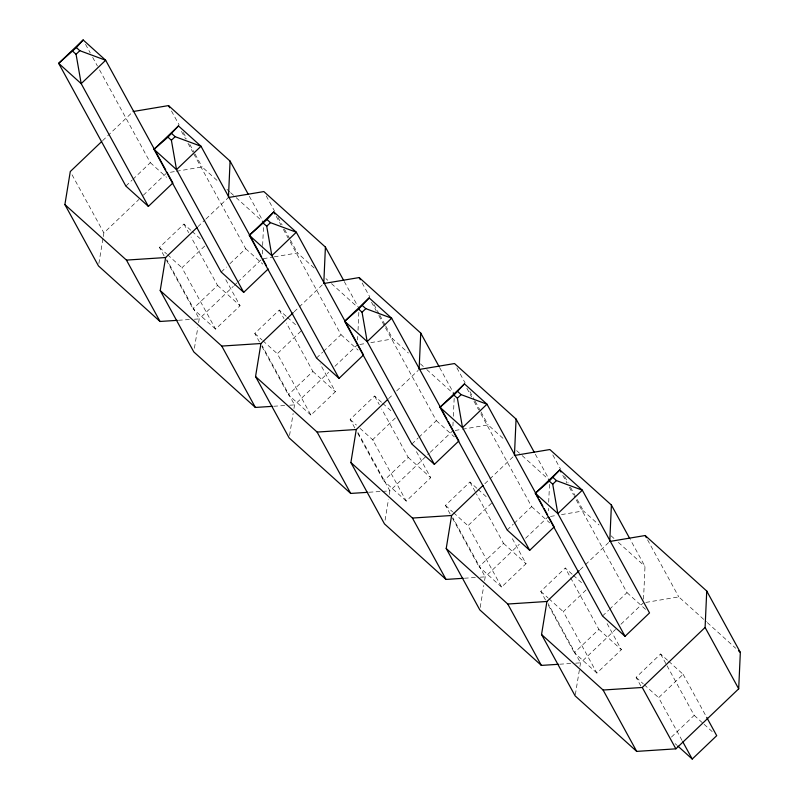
<?xml version="1.0" encoding="UTF-8"?>
<svg xmlns="http://www.w3.org/2000/svg" width="799" height="799" viewBox="0 0 799 799"><rect width="100%" height="100%" fill="white"/><g stroke="black" fill="none" stroke-linecap="round" stroke-linejoin="round"><path stroke-width="0.6" stroke-dasharray="4 3" d="M262.262 254.032L262.591 246.751M262.641 245.543L263.52 226.117M357.592 340.024L357.762 336.379M358.032 330.307L358.851 312.109M452.923 426.007L453.143 421.153M453.363 416.299L454.182 398.092M548.314 510.781L548.424 508.354M548.693 502.281L549.562 482.866M643.535 599.19L645.003 566.421L630.271 539.505M98.886 263.5L103.081 237.812M103.281 236.584L103.88 232.918L138.886 199.48M194.417 348.264L197.812 327.47M198.611 322.576L199.211 318.901L233.318 286.322M289.548 435.475L293.143 413.453M293.942 408.559L294.541 404.893L328.649 372.314M385.078 520.229L388.474 499.435M389.273 494.551L389.872 490.876L429.363 453.153M480.209 607.44L483.804 585.427M484.603 580.533L485.203 576.858L519.31 544.279M575.34 694.651L579.734 667.744M579.934 666.516L580.533 662.85L615.54 629.412M102.592 140.684L132.215 112.389M125.862 186.067L131.985 180.224M132.854 179.385L150.342 162.686L98.017 67.106M143.371 195.196L165.812 173.763M164.175 256.05L159.46 247.44L183.94 224.06L191.151 230.561M197.922 226.666L205.103 219.815M206.002 218.956L228.444 197.523M204.714 246.042L181.982 267.755L215.58 329.118L240.06 305.737L224.739 277.742M221.193 272.059L226.437 267.046M229.932 263.71L245.673 248.679L193.348 153.088M215.58 329.118L193.058 308.813L217.538 285.423L191.021 236.973M234.217 285.463L236.913 282.896M237.812 282.037L261.143 259.745M259.505 342.042L254.791 333.423L279.27 310.042L286.481 316.544M294.152 311.8L322.876 284.364M300.923 331.186L277.313 353.737L310.911 415.11L335.39 391.72L320.069 363.735M316.524 358.042L322.646 352.199M323.515 351.36L341.003 334.661L288.679 239.081M310.911 415.11L288.389 394.796L312.868 371.415L286.352 322.966M334.931 366.312L357.373 344.878M354.836 428.024L350.122 419.415L374.601 396.024L381.812 402.526M388.584 398.641L393.078 394.356M396.664 390.931L418.207 370.346M395.375 418.007L372.644 439.72L406.242 501.093L430.721 477.712L415.989 450.796M411.855 444.024L417.977 438.182M418.846 437.353L436.334 420.644L376.868 312.029M406.242 501.093L383.72 480.778L408.199 457.398L381.682 408.948M430.262 452.294L452.703 430.861M450.167 514.007L445.452 505.397L469.932 482.017L477.143 488.519M484.813 483.775L513.537 456.339M491.575 503.16L467.974 525.712L501.572 587.075L526.052 563.694L511.32 536.778M507.185 530.017L513.308 524.164M514.176 523.335L531.665 506.636L479.34 411.046M501.572 587.075L479.05 566.771L503.53 543.38L476.424 493.862M525.592 538.276L548.034 516.843M545.497 599.999L540.783 591.38L565.263 567.999L572.474 574.501M580.144 569.757L584.638 565.472M585.537 564.613L608.868 542.321M586.037 589.982L563.305 611.694L596.903 673.068L621.382 649.677L606.061 621.692M602.516 615.999L608.638 610.156M609.507 609.317L626.995 592.618L574.072 495.949M596.903 673.068L574.381 652.753L598.86 629.372L565.263 567.999M620.923 624.269L643.365 602.836M640.828 685.981L636.114 677.372L660.593 653.991L667.804 660.483M668.703 661.302L683.115 674.296L658.636 697.677L682.216 740.743M671.46 737.068L694.191 715.355L667.085 665.827M170.377 172.284L175.261 171.465M176.489 171.266L202.127 166.961L218.666 181.872M263.271 258.686L273.038 257.048M274.257 256.839L297.458 252.943L314.916 268.694M359.82 344.469L365.922 343.44M370.806 342.621L392.788 338.926L408.409 353.018M455.15 430.451L461.253 429.423M462.481 429.223L488.119 424.918L504.658 439.83M550.481 516.434L556.583 515.415M561.467 514.596L583.45 510.901L599.07 524.993M645.812 602.426L678.78 596.893L706.346 621.752M178.397 320.269L189.413 319.54M194.317 319.22L199.211 318.901L166.791 259.685M273.727 406.252L284.744 405.532M289.647 405.213L294.541 404.893L262.122 345.677M369.058 492.234L381.303 491.435M382.521 491.355L389.872 490.876L357.453 431.66M464.389 578.226L475.405 577.507M480.309 577.178L485.203 576.858L452.783 517.642M559.719 664.209L570.736 663.49M575.64 663.17L580.533 662.85L548.114 603.635M226.936 189.333L229.693 191.82M230.611 192.649L235.206 196.794M236.124 197.623L263.68 222.482L248.948 195.565M325.942 278.631L327.78 280.289M331.455 283.605L357.173 306.806M420.354 363.795L425.867 368.758M426.786 369.587L454.341 394.446M516.603 450.606L521.198 454.751M522.117 455.58L549.672 480.439L534.94 453.522M611.015 535.759L614.691 539.075M618.366 542.391L645.003 566.421M707.265 622.581L735.739 648.269M150.342 162.686L166.562 177.308M245.673 248.679L262.791 264.109M341.003 334.661L358.122 350.092M436.334 420.644L454.351 436.893M531.665 506.636L549.682 522.886M626.995 592.618L645.912 609.677M192.05 231.37L201.957 240.309M287.38 317.353L296.389 325.483M382.711 403.345L392.619 412.274M478.042 489.328L487.05 497.447M573.372 575.31L583.28 584.249M217.538 285.423L240.06 305.737M312.868 371.415L335.39 391.72M408.199 457.398L430.721 477.712M503.53 543.38L526.052 563.694M598.86 629.372L621.382 649.677M694.191 715.355L703.2 723.485M704.099 724.294L712.209 731.604M159.46 247.44L166.671 253.942M167.57 254.751L182.771 268.464M254.791 333.423L262.002 339.925M262.901 340.734L278.102 354.446M350.122 419.415L356.424 425.098M360.029 428.344L373.433 440.439M445.452 505.397L452.663 511.899M453.562 512.708L468.763 526.421M540.783 591.38L547.994 597.882M548.893 598.691L564.094 612.404M636.114 677.372L643.325 683.874M644.224 684.683L659.425 698.396M675.115 743.609L676.923 745.237M647.54 539.824L678.78 596.893M683.115 674.296L706.106 716.284M552.798 454.921L560.459 468.913M564.593 476.454L568.129 482.906M570.486 487.22L583.45 510.901M562.776 475.315L566.94 482.916M569.317 487.26L573.482 494.861M660.593 653.991L666.486 664.758M456.878 367.85L465.128 382.931M469.852 391.54L474.566 400.149M475.155 401.228L480.459 410.916M481.048 411.994L488.119 424.918M466.846 388.234L471.61 396.923M473.987 401.268L478.741 409.967M439.61 367.53L453.752 393.368M548.444 605.382L574.381 652.753M362.137 282.946L369.797 296.938M373.932 304.479L379.235 314.167M379.825 315.245L385.128 324.933M385.717 326.012L392.788 338.926M371.515 302.252L376.279 310.941M469.932 482.017L475.834 492.783M344.279 281.548L359.011 308.464M452.524 518.321L479.05 566.771M266.217 195.885L274.466 210.956M278.012 217.418L282.137 224.948M284.494 229.263L289.797 238.951M290.387 240.03L297.458 252.943M276.184 216.269L280.948 224.958M283.325 229.303L288.079 237.992M374.601 396.024L379.315 404.644M357.782 433.408L383.72 480.778M171.475 110.971L179.146 124.974M183.271 132.504L186.806 138.966M189.753 144.349L194.467 152.959M195.056 154.037L202.127 166.961M181.453 131.366L185.618 138.966M187.995 143.311L192.749 152M279.27 310.042L283.985 318.651M261.862 346.347L288.389 394.796M85.523 44.295L90.287 52.984M92.664 57.328L97.418 66.017M183.94 224.06L188.654 232.669M166.532 260.364L193.058 308.813M72.05 174.781L103.88 232.918"/><path stroke-width="1.2" d="M133.113 111.53L168.529 105.588L230.082 161.108L228.444 197.523L263.86 191.58L325.413 247.091L343.69 280.469M325.413 247.091L323.775 283.505L359.19 277.563L420.743 333.083L439.021 366.461M420.743 333.083L419.105 369.488L454.521 363.545L516.074 419.066L534.351 452.444M516.074 419.066L514.436 455.48L549.852 449.537L611.405 505.048L629.682 538.426M611.405 505.048L609.767 541.462L645.183 535.52L706.735 591.04L740.333 652.403L738.695 688.818L675.864 748.833L636.693 751.39L575.14 695.879L541.542 634.506L546.935 601.477L579.245 570.616M738.695 688.818L705.098 627.455L706.735 591.04M177.178 320.349L160.04 321.468L98.487 265.947L64.889 204.574L70.282 171.545L101.703 141.543M272.509 406.331L255.37 407.45L193.817 351.93L160.219 290.566L165.613 257.538L197.033 227.525M367.84 492.314L350.701 493.432L289.148 437.922L255.55 376.549L260.943 343.52L293.253 312.659M463.17 578.306L446.032 579.425L384.479 523.904L350.881 462.531L356.274 429.512L387.685 399.5M558.501 664.289L541.362 665.407L479.809 609.887L446.212 548.523L451.605 515.495L483.015 485.482M166.921 172.135L172.864 183.001L148.384 206.382L125.862 186.067L58.667 63.331L76.364 47.57L83.146 39.95L105.668 60.265L165.733 169.967M268.194 268.983L243.715 292.364L221.193 272.059L153.997 149.323L167.94 137.148L178.477 125.932L200.998 146.247L261.653 257.038M339.046 378.356L271.85 255.62L249.328 235.305L267.026 219.545L273.807 211.925L296.329 232.229L363.525 354.976L339.046 378.356L316.524 358.042L249.328 235.305L273.807 211.925L274.996 214.092M448.149 421.403L458.856 440.958L434.376 464.339L411.855 444.024L344.659 321.288L358.601 309.113L369.138 297.907L391.66 318.222L446.961 419.235M548.833 517.173L554.186 526.941L529.707 550.321L507.185 530.017L439.989 407.28L453.932 395.106L464.469 383.89L486.991 404.204L538.126 497.617M625.038 636.314L557.842 513.577L535.32 493.263L549.263 481.088L559.799 469.882L582.321 490.187L649.517 612.933L625.038 636.314L602.516 615.999L535.32 493.263L559.799 469.882L560.988 472.049M83.146 39.95L58.667 63.331L81.188 83.645L148.384 206.382M76.065 54.272L79.82 50.687L105.668 60.265L81.188 83.645L76.065 54.272L72.609 51.156M178.477 125.932L153.997 149.323L176.519 169.628L243.715 292.364M171.395 140.264L175.151 136.679L200.998 146.247L176.519 169.628L171.395 140.264L167.94 137.148M266.726 226.247L270.481 222.661L296.329 232.229L271.85 255.62L266.726 226.247L263.271 223.131M369.138 297.907L344.659 321.288L367.18 341.602L434.376 464.339M362.057 312.229L365.812 308.644L391.66 318.222L367.18 341.602L362.057 312.229L358.601 309.113M464.469 383.89L439.989 407.28L462.511 427.585L529.707 550.321M457.388 398.222L461.143 394.636L486.991 404.204L462.511 427.585L457.388 398.222L453.932 395.106M552.718 484.204L556.474 480.618L582.321 490.187L557.842 513.577L552.718 484.204L549.263 481.088M541.542 634.506L603.095 690.026L642.266 687.47L705.098 627.455M677.822 746.046L692.234 759.05L716.713 735.669L706.696 717.362M64.889 204.574L126.442 260.094L165.613 257.538M160.219 290.566L221.772 346.077L260.943 343.52M255.55 376.549L317.103 432.069L356.274 429.512M350.881 462.531L412.434 518.052L451.605 515.495M446.212 548.523L507.764 604.034L546.935 601.477M76.364 47.57L79.82 50.687M171.695 133.563L175.151 136.679M267.026 219.545L270.481 222.661M362.356 305.538L365.812 308.644M457.687 391.52L461.143 394.636M553.018 477.502L556.474 480.618M738.496 650.746L740.333 652.403M645.183 535.52L646.361 537.677M682.805 741.822L692.234 759.05M642.266 687.47L675.864 748.833M539.315 499.784L542.891 506.306M544.079 508.474L547.645 514.995M603.095 690.026L636.693 751.39M359.19 277.563L360.369 279.72M507.764 604.034L541.362 665.407M230.082 161.108L248.359 194.487M412.434 518.052L446.032 579.425M262.841 259.206L266.407 265.727M168.529 105.588L169.708 107.745M317.103 432.069L350.701 493.432M221.772 346.077L255.37 407.45M126.442 260.094L160.04 321.468"/></g></svg>
